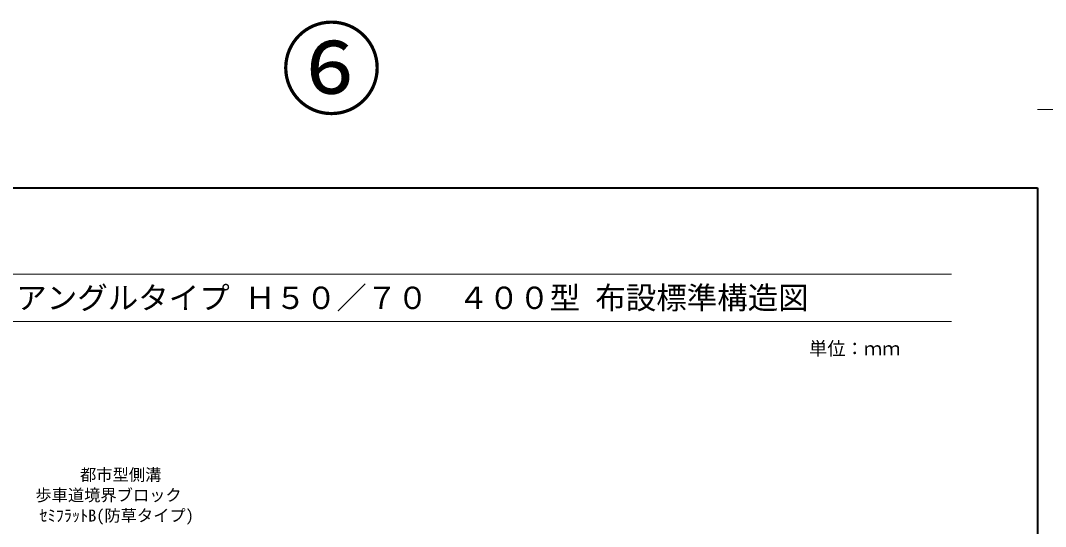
# Model space of a CAD drawing. Units: millimetres at full size; details may follow other scales. Extents: x 87158 to 122251, y -125707 to -112261.
# Drawn here: x 102632 to 105244, y -113651 to -112361 of the extents above; entities that cross this region are included whole.
import ezdxf
from ezdxf.enums import TextEntityAlignment as Align

# ---------------------------------------------------------------- set-up
doc = ezdxf.new("R2010")
doc.units = ezdxf.units.MM
doc.header["$LTSCALE"] = 30
doc.linetypes.add('USER1', pattern=[1.35, 0.75, -0.6])
for name, color, linetype, lineweight in [('Defpoints_3', 8, 'Continuous', 0), ('図枠', 7, 'Continuous', 5), ('引出線', 4, 'Continuous', 13), ('補助線', 8, 'USER1', 9)]:
    doc.layers.add(name, color=color, linetype=linetype, lineweight=lineweight)
doc.styles.add('ＭＳ ゴシック', font='')
doc.styles.get('ＭＳ ゴシック').set_extended_font_data('MS Gothic')

msp = doc.modelspace()

# ---------------------------------------------------------------- linework, layer by layer
at = {"layer": 'Defpoints_3', "color": 1, "lineweight": 13}
msp.add_line((105224.48, -112588.12), (105424.48, -112588.12), dxfattribs=at)
at = {"layer": '図枠', "lineweight": 40}
for p, q in [((101624.48, -112788.12), (105224.48, -112788.12)), ((105224.48, -112788.12), (105224.48, -118328.12))]:
    msp.add_line(p, q, dxfattribs=at)
at = {"layer": '図枠', "lineweight": 13}
for p, q in [((101844.48, -113008.12), (105004.48, -113008.12)), ((101844.48, -113128.12), (105004.48, -113128.12))]:
    msp.add_line(p, q, dxfattribs=at)

# ---------------------------------------------------------------- texts
at = {"layer": '図枠', "style": 'ＭＳ ゴシック'}
msp.add_text('\u3000都市型側溝 集水桝 アングルタイプ Ｈ５０／７０  ４００型 布設標準構造図', height=56.96, dxfattribs=at).set_placement((101844.48, -113068.12), align=Align.MIDDLE_LEFT)
msp.add_text('単位：ｍｍ', height=34.18, dxfattribs=at).set_placement((104758.21, -113197.45), align=Align.MIDDLE_CENTER)
at = {"layer": '引出線', "style": 'ＭＳ ゴシック'}
for s, p in [('都市型側溝', (102783.72, -113543.43)), ('歩車道境界ブロック   ', (102669.76, -113595.43)), ('ｾﾐﾌﾗｯﾄB(防草タイプ) ', (102680.12, -113647.43))]:
    msp.add_text(s, height=30.38, dxfattribs=at).set_placement(p, align=Align.BOTTOM_LEFT)
at = {"layer": '補助線', "color": 1, "style": 'ＭＳ ゴシック'}
msp.add_text('⑥', height=189.9, dxfattribs=at).set_placement((103424.48, -112485.4), align=Align.MIDDLE_CENTER)

doc.saveas('drawing.dxf')
